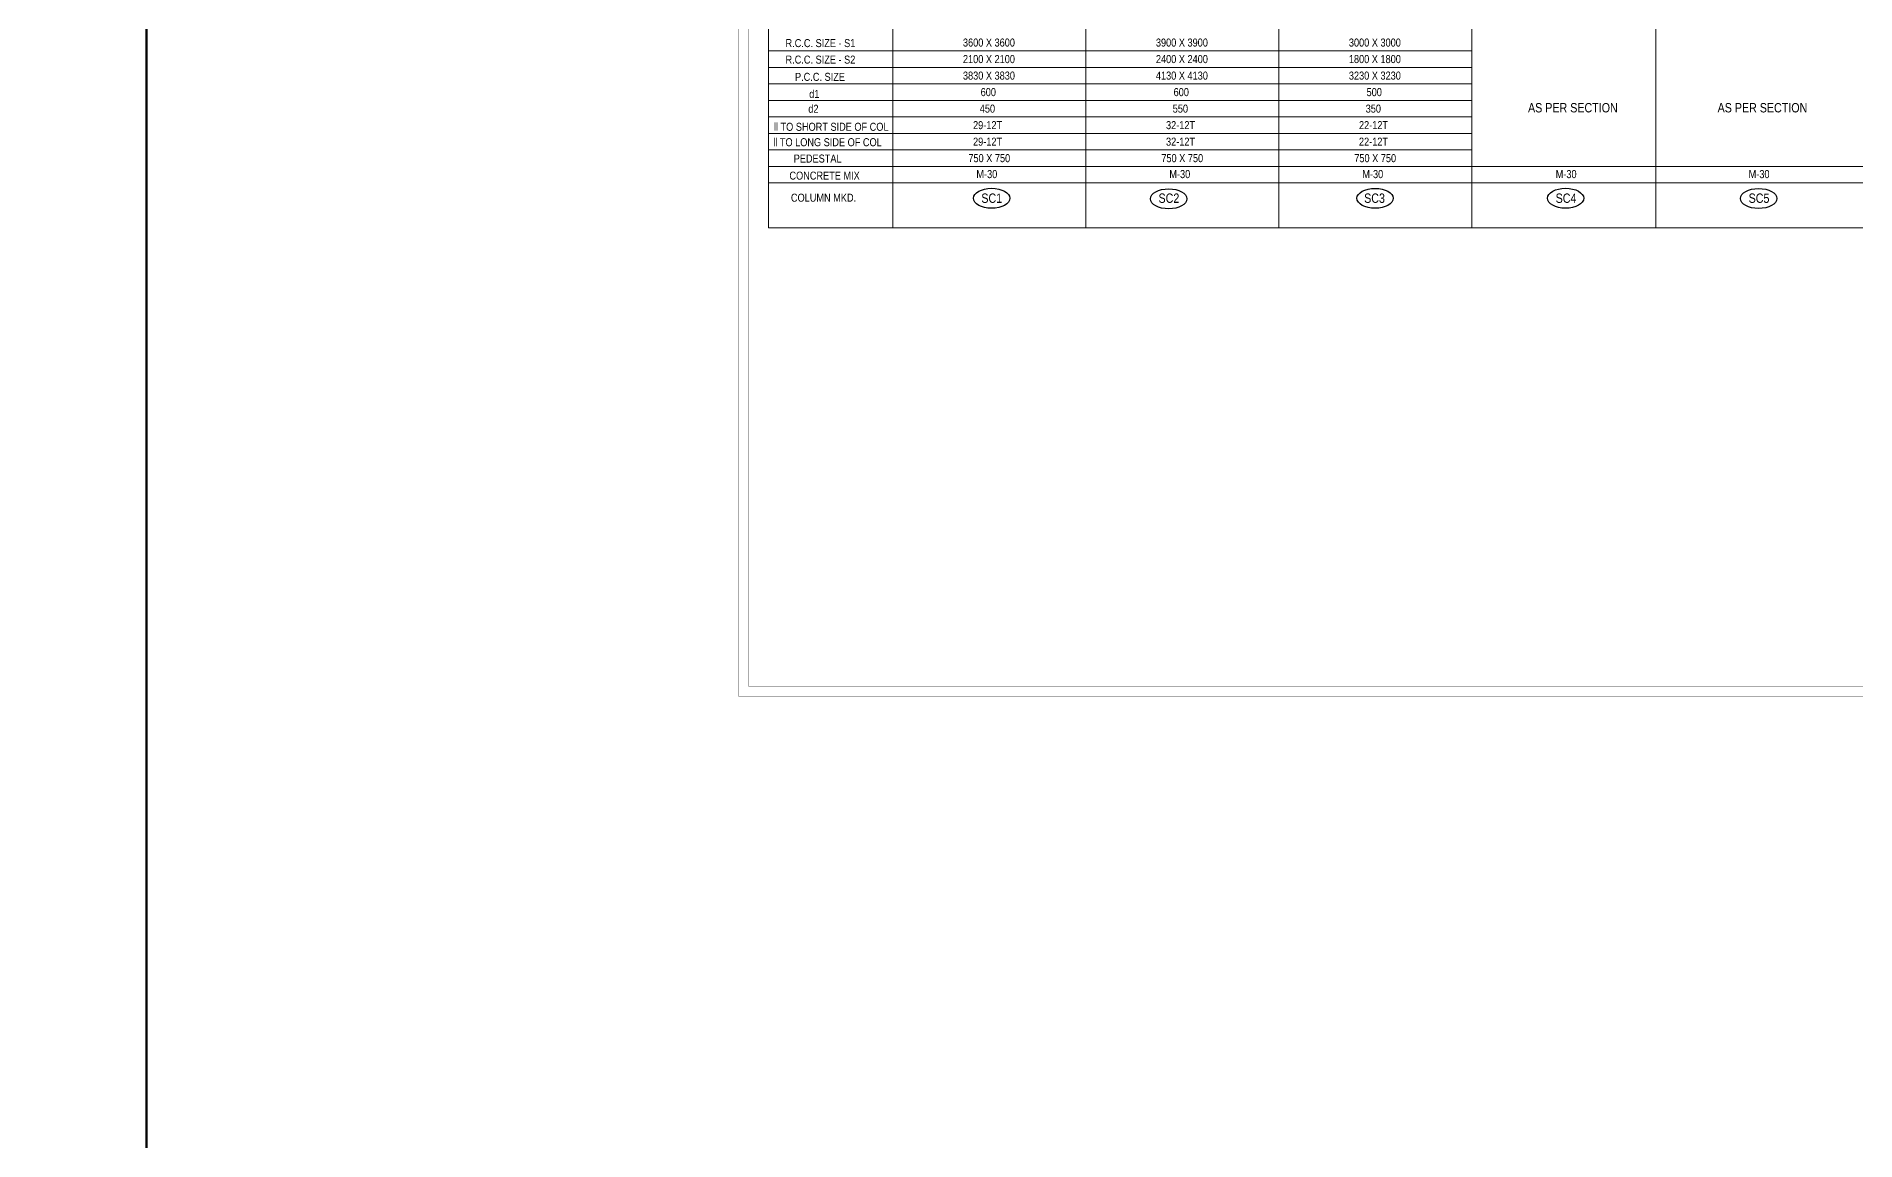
# Model space of a CAD drawing. Header units: millimetres. Extents: x 1112055 to 3390982, y -148532 to 766891.
# Drawn here: x 2051848 to 2120045, y -12509 to 28875 of the extents above; entities that cross this region are included whole.
import ezdxf
from ezdxf.enums import TextEntityAlignment as Align

# ---------------------------------------------------------------- set-up
doc = ezdxf.new("R2010")
doc.units = ezdxf.units.MM
doc.layers.add('B COLSCH', color=204, linetype='Continuous', lineweight=20)
doc.layers.add('B TITLE BLOCK', color=250, linetype='Continuous', lineweight=0)
doc.layers.add('B TEXT', color=7, linetype='Continuous')
doc.layers.add('TEXT', color=7, linetype='Continuous')
doc.styles.add('SWINC', font='swissc.ttf')

msp = doc.modelspace()

# ---------------------------------------------------------------- linework, layer by layer
at = {"color": 5, "lineweight": 50}
msp.add_lwpolyline([(2055975.3, 100877.1), (2260508.1, 100877.1), (2260508.1, -148532.1), (2055975.3, -148532.1)], close=True, dxfattribs=at)
at = {"layer": 'B COLSCH', "color": 250, "lineweight": 0}
for p, q in [((2079293.2, 87949.3), (2079293.2, 21698.7)), ((2083953.8, 86630.3), (2083953.8, 21698.7)), ((2091187.4, 86630.3), (2091187.4, 21698.7)), ((2098420.9, 86630.3), (2098420.9, 21698.7)), ((2105654.4, 86630.3), (2105654.4, 21698.7)), ((2112561.4, 86630.3), (2112561.4, 21698.7)), ((2079293.2, 28332.5), (2105654.4, 28332.5)), ((2079293.2, 27713.6), (2105654.4, 27713.6)), ((2079293.2, 27094.8), (2105654.4, 27094.8)), ((2079293.2, 26475.9), (2105654.4, 26475.9)), ((2079293.2, 25857), (2105654.4, 25857)), ((2079293.2, 25238.2), (2105654.4, 25238.2)), ((2079293.2, 24619.3), (2105654.4, 24619.3)), ((2079293.2, 24000.5), (2221391.2, 24000.5)), ((2079293.2, 23381.6), (2221391.2, 23381.6)), ((2079293.2, 21698.7), (2221391.2, 21698.7))]:
    msp.add_line(p, q, dxfattribs=at)
at = {"layer": 'B TEXT', "color": 250}
for centre in [(2087656, 22806.1), (2094294.9, 22786.1), (2102032.3, 22805.9), (2109173.1, 22807.7), (2116408.8, 22799.4)]:
    msp.add_ellipse(centre, major_axis=(681.3, 0), ratio=0.5492639, dxfattribs=at)
at = {"layer": 'B TITLE BLOCK', "color": 1, "const_width": 8.39}
msp.add_lwpolyline([(2078172.1, 89197.9), (2078172.1, 4151.5), (2233571.1, 4151.5), (2233571.1, 89197.9)], close=True, dxfattribs=at)
at = {"layer": 'B TITLE BLOCK', "color": 250, "lineweight": 0, "const_width": 8.39}
msp.add_lwpolyline([(2078545.8, 88824.2), (2078545.8, 4525.2), (2233197.4, 4525.2), (2233197.4, 88824.2)], close=True, dxfattribs=at)

# ---------------------------------------------------------------- texts
at = {"layer": 'B TEXT', "style": 'SWINC'}
for s, p in [('3600 X 3600', (2086581.8, 28403.3)), ('3900 X 3900', (2093815.3, 28403.3)), ('3000 X 3000', (2101048.9, 28403.3)), ('2100 X 2100', (2086581.8, 27784.4)), ('2400 X 2400', (2093815.3, 27784.4)), ('1800 X 1800', (2101048.9, 27784.4)), ('3830 X 3830', (2086581.8, 27165.5)), ('4130 X 4130', (2093815.3, 27165.5)), ('3230 X 3230', (2101048.9, 27165.5)), ('600', (2087245.7, 26546.7)), ('600', (2094479.2, 26546.7)), ('500', (2101712.8, 26546.7)), ('450', (2087212.6, 25927.8)), ('550', (2094446.1, 25927.8)), ('350', (2101679.7, 25927.8)), ('29-12T', (2086960.4, 25308.9)), ('32-12T', (2094194, 25308.9)), ('22-12T', (2101427.5, 25308.9)), ('29-12T', (2086960.4, 24690.1)), ('32-12T', (2094194, 24690.1)), ('22-12T', (2101427.5, 24690.1)), ('750 X 750', (2086785.3, 24071.2)), ('750 X 750', (2094018.9, 24071.2)), ('750 X 750', (2101252.4, 24071.2)), ('M-30', (2087085.9, 23473.9)), ('M-30', (2094319.4, 23473.9)), ('M-30', (2101552.9, 23473.9)), ('M-30', (2108802, 23473.9)), ('M-30', (2116035.5, 23473.9))]:
    msp.add_text(s, height=300, dxfattribs=at).set_placement(p, align=Align.BOTTOM_LEFT)
at = {"layer": 'B TEXT', "color": 6, "style": 'SWINC'}
for s, p in [('AS PER SECTION', (2107765.4, 26025.9)), ('AS PER SECTION', (2114871.5, 26025.9)), ('SC1', (2087270.6, 22636.4)), ('SC2', (2093913.1, 22636.4)), ('SC3', (2101621.3, 22636.4)), ('SC4', (2108800.6, 22636.4)), ('SC5', (2116034.2, 22636.4))]:
    msp.add_text(s, height=350, dxfattribs=at).set_placement(p)
at = {"layer": 'B TEXT', "color": 1, "style": 'SWINC'}
msp.add_text('COLUMN MKD.', height=300, dxfattribs=at).set_placement((2080133.5, 22679.2))
at = {"layer": 'B TITLE BLOCK', "color": 251, "insert": (2224812.6, 17466.5), "char_height": 255.214, "attachment_point": 2, "style": 'SWINC'}
msp.add_mtext_dynamic_manual_height_columns('\\pxsm1,qj;{\\fBankGothic Lt BT|b0|i0|c0|p34;BHOOMI\\P\\ps*,q*;\\fGost|b0|i0|c0|p2;\\H0.8x;- CONSULTANTS -\\C1; }', width=667332.186, gutter_width=0, heights=[93867.9], dxfattribs=at)
at = {"layer": 'TEXT', "color": 1, "style": 'SWINC'}
for s, p in [('R.C.C. SIZE - S1', (2079931.2, 28383.5)), ('R.C.C. SIZE - S2', (2079931.2, 27764.7)), ('P.C.C. SIZE', (2080286.7, 27118.6)), ('d1', (2080818.8, 26477.2)), ('d2', (2080784.7, 25922)), ('ll TO SHORT SIDE OF COL', (2079495.7, 25247)), ('ll TO LONG SIDE OF COL', (2079470.5, 24668.3)), ('CONCRETE MIX', (2080078.4, 23416.6))]:
    msp.add_text(s, height=300, dxfattribs=at).set_placement(p, align=Align.BOTTOM_LEFT)
msp.add_text('PEDESTAL', height=300, dxfattribs=at).set_placement((2080237, 24145.7))

doc.saveas('drawing.dxf')
